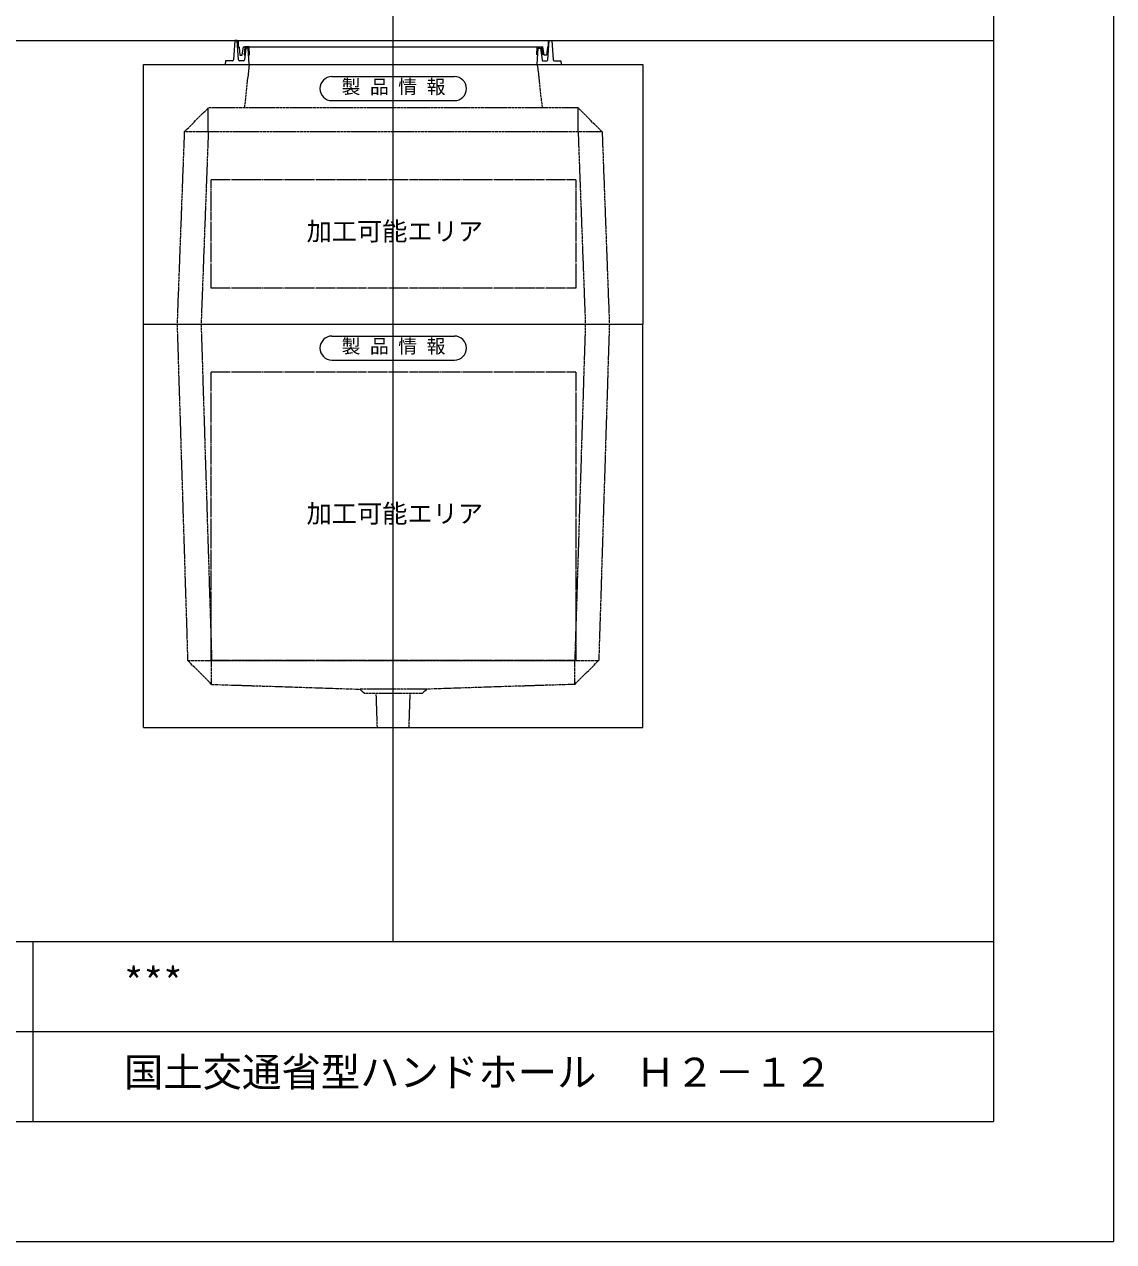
# Model space of a CAD drawing. Units: millimetres, scale not verified. Extents: x -3712 to 3712, y -2625 to 2625.
# Drawn here: x 1444 to 3712, y -2625 to -91 of the extents above; entities that cross this region are included whole.
import ezdxf
from ezdxf.enums import TextEntityAlignment as Align

# ---------------------------------------------------------------- set-up
doc = ezdxf.new("R2010")
doc.units = ezdxf.units.MM
doc.header["$LTSCALE"] = 25
doc.linetypes.add('LONG_DASHED1', pattern=[7, 6, -1])
doc.linetypes.add('LONG_DOUBLE_CHAIN', pattern=[21.8, 18, -1, 0.6, -0.6, 0.6, -1])
for name, color, linetype, lineweight in [('0-0_D-TTL', 7, 'Continuous', 9), ('0-1_Defpoints', 7, 'Continuous', 9), ('0-2_D-TTL-FRAM1', 134, 'Continuous', 9), ('0-3_D-TTL-TXT', 7, 'Continuous', 9), ('0-5_0', 134, 'Continuous', 9), ('0-8_D-STR', 7, 'LONG_DASHED1', 9), ('0-9_D-STR-STR1', 7, 'Continuous', 9), ('0-A_D-STR-STR5', 1, 'LONG_DOUBLE_CHAIN', 9), ('0-B_D-STR-STR4', 134, 'Continuous', 9)]:
    doc.layers.add(name, color=color, linetype=linetype, lineweight=lineweight)
doc.styles.add('ＭＳ ゴシック', font='')
doc.styles.get('ＭＳ ゴシック').set_extended_font_data('MS Gothic')

# ---------------------------------------------------------------- blocks, each defined once
blk = doc.blocks.new('A$C4DE05FD1')
at = {"layer": '0-0_D-TTL', "color": 134}
for p in [(143500, 95000), (5000, 5000)]:
    blk.add_line(p, (143500, 5000), dxfattribs=at)
at = {"layer": '0-1_Defpoints', "color": 134}
for p in [(148500, 105000), (0, 0)]:
    blk.add_line(p, (148500, 0), dxfattribs=at)
at = {"layer": '0-2_D-TTL-FRAM1'}
for p, q in [((48500, 12500), (143500, 12500)), ((103500, 12500), (103500, 5000)), ((81000, 8750), (143500, 8750))]:
    blk.add_line(p, q, dxfattribs=at)
blk = doc.blocks.new('A$C284D0AE2')
at = {"layer": '0-B_D-STR-STR4'}
for p, q in [((-8250, 1250), (-8319.5, 246.5)), ((-8125, 1250), (-8250, 1250)), ((-8053.3, 246.4), (-8125, 1250)), ((-8062.5, 1250), (-8062.5, 925)), ((-8062.5, 925), (-8047.9, 925)), ((-8023, 902.2), (-7987.5, 500)), ((-7862.5, 500), (-7787.5, 925)), ((-7787.5, 925), (7787.5, 925)), ((-7725, 925), (-7765.5, 501.6)), ((-7675, 850), (-7744.9, 244.3)), ((-7500, 925), (-7725, 925)), ((-7550, 850), (-7675, 850)), ((-7500, 0), (-7550, 850)), ((-7479.4, 501.6), (-7500, 925)), ((7500, 925), (7725, 925)), ((7725, 925), (7765.5, 501.6)), ((-8725, 200), (-8750, 0)), ((-8750, 0), (8750, 0)), ((-8369.4, 200), (-8725, 200)), ((-7794.6, 200), (-8003.4, 200)), ((-7987.5, 500), (-7862.5, 500)), ((-7765.5, 501.6), (-7715.2, 501.6)), ((-7529.5, 501.6), (-7479.4, 501.6)), ((7765.5, 501.6), (7715.2, 501.6)), ((7794.6, 200), (8003.4, 200)), ((8369.4, 200), (8725, 200)), ((8725, 200), (8750, 0))]:
    blk.add_line(p, q, dxfattribs=at)
for points in [[(-8062.5, 1250), (8062.5, 1250), (8062.5, 925), (8047.9, 925)], [(7529.5, 501.6), (7479.4, 501.6), (7500, 925)], [(7500, 0), (7550, 850), (7675, 850), (7744.9, 244.3)], [(8023, 902.2), (7987.5, 500), (7862.5, 500), (7787.5, 925)], [(8053.3, 246.4), (8125, 1250), (8250, 1250), (8319.5, 246.5)]]:
    blk.add_lwpolyline(points, dxfattribs=at)
for centre, radius, start, end in [((-8047.9, 900), 25, 5.04245, 90), ((8047.9, 900), 25, 90, 174.95755), ((-8369.4, 250), 50, 270, 356.0372), ((-8003.4, 250), 50, 184.08562, 270), ((-7794.6, 250), 50, 270, 353.41806), ((7794.6, 250), 50, 186.58194, 270), ((8003.4, 250), 50, 270, 355.91438), ((8369.4, 250), 50, 183.9628, 270)]:
    blk.add_arc(centre, radius, start, end, dxfattribs=at)
blk = doc.blocks.new('A$C4A6C5A6A')
at = {"layer": '0-9_D-STR-STR1'}
for p, q in [((-3187.5, 0), (3187.5, 0)), ((-3187.5, -1250), (3187.5, -1250))]:
    blk.add_line(p, q, dxfattribs=at)
for centre, start, end in [((-3187.5, -625), 90, 270), ((3187.5, -625), 270, 90)]:
    blk.add_arc(centre, 625, start, end, dxfattribs=at)
at = {"layer": '0-9_D-STR-STR1', "style": 'ＭＳ ゴシック'}
blk.add_text('製 品 情 報', height=721.6, dxfattribs=at).set_placement((-2687, -1103.2), align=Align.BOTTOM_LEFT)
blk = doc.blocks.new('A$C5B9F263B')
at = {"layer": '0-8_D-STR', "linetype": 'Continuous'}
for p, q in [((-13000, 0), (13000, 0)), ((-13000, -21000), (-13000, 0)), ((13000, -21000), (13000, 0)), ((-13000, -21000), (13000, -21000))]:
    blk.add_line(p, q, dxfattribs=at)
at = {"layer": '0-8_D-STR'}
for p, q in [((-11250, 0), (-10700, -17500)), ((-10000, 0), (-9450, -17500)), ((10000, 0), (9450, -17500)), ((11250, 0), (10700, -17500)), ((-9450, -18750), (-10700, -17500)), ((-10700, -17500), (10700, -17500)), ((-9450, -18750), (-9450, -17500)), ((9450, -18750), (10700, -17500)), ((9450, -18750), (9450, -17500)), ((-9450, -18750), (-1750, -19000)), ((-1500, -19225), (-1750, -19000)), ((1750, -19000), (-1750, -19000)), ((1500, -19225), (1750, -19000)), ((9450, -18750), (1750, -19000)), ((1500, -19225), (-1500, -19225)), ((-824.6, -21000), (-881.3, -19225)), ((824.6, -21000), (881.2, -19225))]:
    blk.add_line(p, q, dxfattribs=at)
at = {"layer": '0-A_D-STR-STR5'}
for p, q in [((-9500, -2500), (-9500, -17500)), ((9500, -2500), (-9500, -2500)), ((9500, -2500), (9500, -17500)), ((9500, -17500), (-9500, -17500))]:
    blk.add_line(p, q, dxfattribs=at)
at = {"layer": '0-9_D-STR-STR1'}
blk.add_blockref('A$C4A6C5A6A', (0, -625), dxfattribs=at)
blk = doc.blocks.new('A$C5A6A0778')
at = {"layer": '0-8_D-STR', "linetype": 'Continuous'}
for p, q in [((-13000, 13500), (13000, 13500)), ((-13000, 0), (-13000, 13500)), ((13000, 13500), (13000, 0)), ((-13000, 0), (13000, 0))]:
    blk.add_line(p, q, dxfattribs=at)
at = {"layer": '0-8_D-STR'}
for p, q in [((-7500, 13500), (-7750, 11250)), ((7500, 13500), (7750, 11250)), ((-10875, 10000), (-9625, 11250)), ((9625, 11250), (-9625, 11250)), ((-9625, 10000), (-9625, 11250)), ((10875, 10000), (9625, 11250)), ((9625, 10000), (9625, 11250)), ((-10875, 10000), (-11250, 0)), ((10875, 10000), (-10875, 10000)), ((-9625, 10000), (-10000, 0)), ((9625, 10000), (10000, 0)), ((10875, 10000), (11250, 0))]:
    blk.add_line(p, q, dxfattribs=at)
at = {"layer": '0-A_D-STR-STR5'}
for p, q in [((-9500, 7500), (-9500, 1875)), ((9500, 7500), (-9500, 7500))]:
    blk.add_line(p, q, dxfattribs=at)
blk.add_lwpolyline([(9500, 7500), (9500, 1875), (-9500, 1875)], dxfattribs=at)
at = {"layer": '0-9_D-STR-STR1'}
blk.add_blockref('A$C4A6C5A6A', (0, 12875), dxfattribs=at)

msp = doc.modelspace()

# ---------------------------------------------------------------- linework, layer by layer
at = {"layer": '0-5_0'}
for p, q in [((2212.5, -2000), (2212.5, 2125)), ((-1287.5, -125), (3462.48, -125))]:
    msp.add_line(p, q, dxfattribs=at)

# ---------------------------------------------------------------- block references
at = {"layer": '0-0_D-TTL', "xscale": 0.05, "yscale": 0.05}
msp.add_blockref('A$C4DE05FD1', (-3712.5, -2625), dxfattribs=at)
at = {"layer": '0-8_D-STR', "xscale": 0.04, "yscale": 0.04}
for name in ['A$C5A6A0778', 'A$C5B9F263B']:
    msp.add_blockref(name, (2212.5, -715), dxfattribs=at)
at = {"layer": '0-B_D-STR-STR4', "xscale": 0.04, "yscale": 0.04}
msp.add_blockref('A$C284D0AE2', (2212.5, -175), dxfattribs=at)

# ---------------------------------------------------------------- texts
at = {"layer": '0-3_D-TTL-TXT', "style": 'ＭＳ ゴシック'}
for s, p in [('***', (1651.65, -2132.75)), ('国土交通省型ハンドホール\u3000Ｈ２－１２', (1651.65, -2320.25))]:
    msp.add_text(s, height=60.12, dxfattribs=at).set_placement(p, align=Align.BOTTOM_LEFT)
at = {"layer": '0-A_D-STR-STR5', "style": 'ＭＳ ゴシック'}
for p in [(2032.02, -552.75), (2032.02, -1140.25)]:
    msp.add_text('加工可能エリア', height=38.49, dxfattribs=at).set_placement(p, align=Align.BOTTOM_LEFT)

doc.saveas('drawing.dxf')
